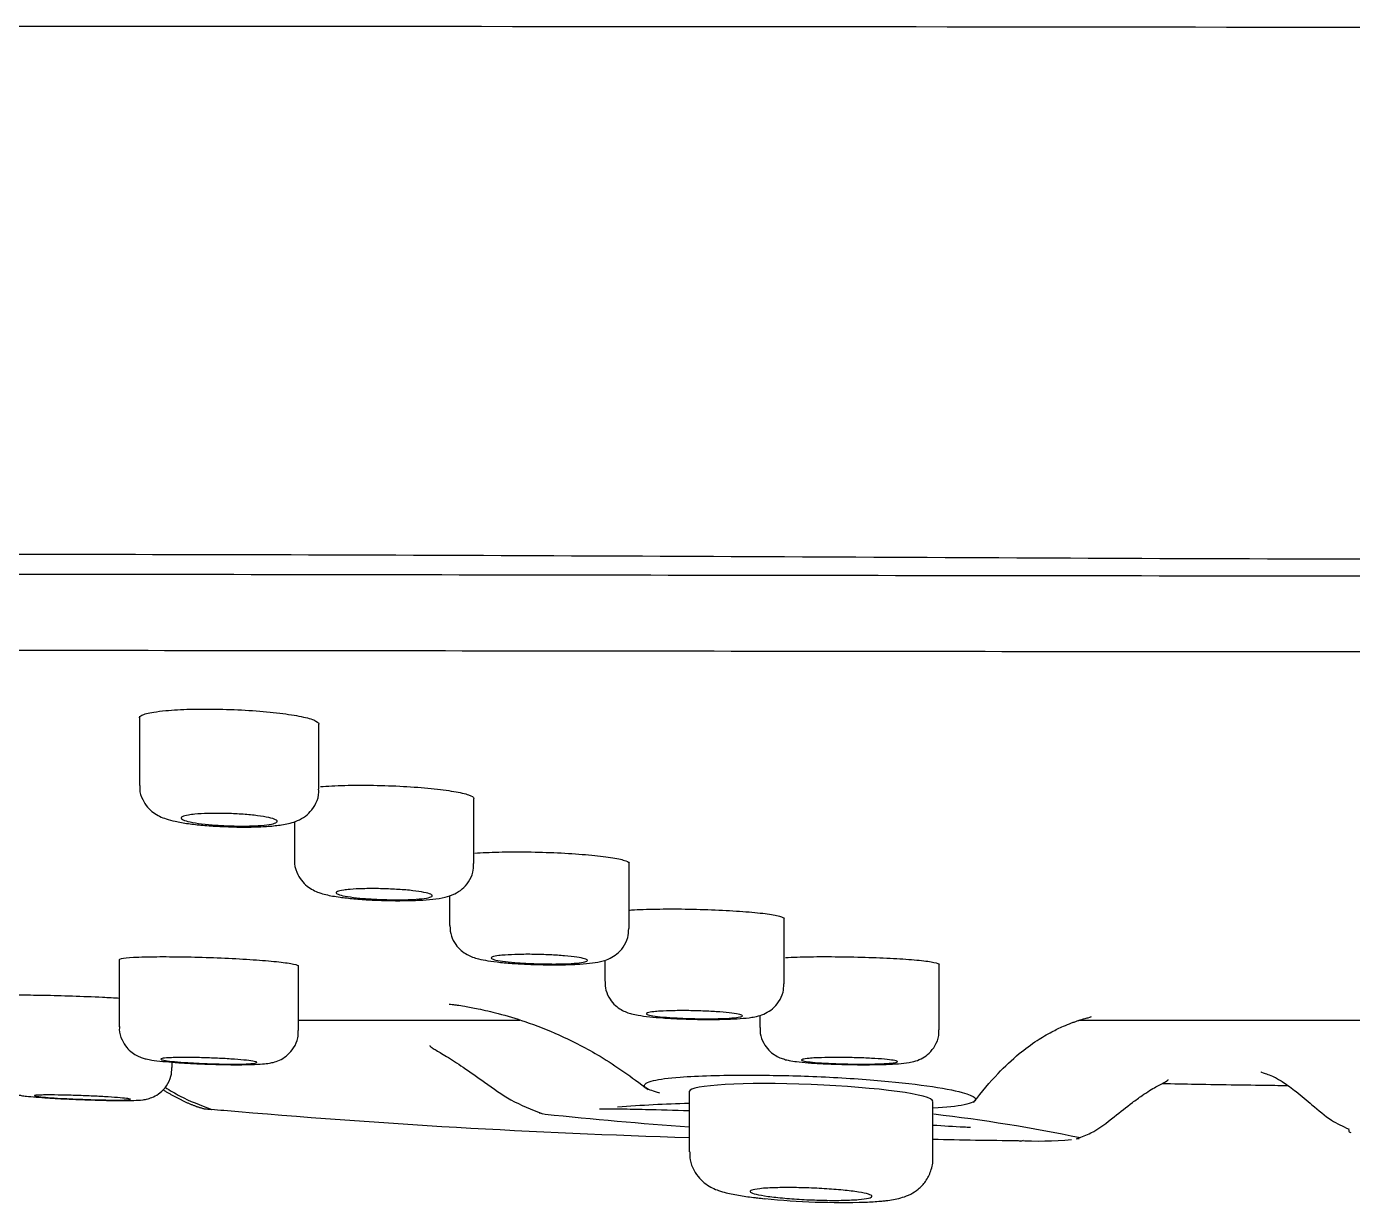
# Model space of a CAD drawing. Header units: millimetres. Extents: x -60 to 7633, y -2614 to 2146.
# Drawn here: x 7130.83 to 7151.52, y -809.8 to -791.45 of the extents above; entities that cross this region are included whole.
import ezdxf

# ---------------------------------------------------------------- set-up
doc = ezdxf.new("R2010")
doc.units = ezdxf.units.MM
doc.layers.get('0').update_dxf_attribs({"color": 250})

msp = doc.modelspace()

# ---------------------------------------------------------------- linework, layer by layer
at = {"linetype": 'Continuous'}
for p, q in [((7132.591, -802.211), (7132.591, -803.292)), ((7135.391, -803.352), (7135.391, -802.334)), ((7137.811, -804.512), (7137.811, -803.494)), ((7135.011, -803.857), (7135.011, -804.458)), ((7140.231, -805.523), (7140.231, -804.505)), ((7137.431, -805.01), (7137.431, -805.476)), ((7142.651, -806.386), (7142.651, -805.366)), ((7132.274, -806.009), (7132.274, -807.055)), ((7135.074, -807.117), (7135.074, -806.107)), ((7139.851, -806.019), (7139.851, -806.347)), ((7145.071, -807.102), (7145.071, -806.085)), ((7135.074, -806.956), (7138.525, -806.956)), ((7142.271, -806.879), (7142.271, -807.07)), ((7147.248, -806.956), (7152.969, -806.956)), ((7133.101, -807.693), (7133.101, -807.609)), ((7141.172, -808.066), (7141.172, -809.007)), ((7144.972, -809.111), (7144.972, -808.22)), ((7138.831, -808.399), (7138.92, -808.419)), ((7139.768, -808.336), (7140.116, -808.338)), ((7147.208, -808.807), (7147.257, -808.799)), ((7151.471, -808.697), (7151.493, -808.706))]:
    msp.add_line(p, q, dxfattribs=at)
for centre, radius, start, end in [((7129.093, -16768.077), 15976.624, 89.909246, 90.1316286), ((7148.847, -605.602), 203.307, 265.7017, 265.73018), ((7134.855, -794.521), 13.87, 265.2733, 266.0858), ((7144.949, -682.094), 126.746, 265.00258, 268.29284), ((7146.946, -730.966), 77.868, 264.08414, 265.7468), ((7141.927, -834.556), 26.314, 91.6583, 94.0832), ((7141.927, -834.556), 26.314, 78.2778, 83.3153), ((7146.946, -730.966), 77.868, 268.54847, 269.52643), ((7146.607, -803.223), 5.616, 266.8886, 275.3779), ((7143.546, -797.815), 11.982, 264.2783, 271.7957), ((7143.831, -806.833), 2.96, 271.7581, 276.3622)]:
    msp.add_arc(centre, radius, start, end, dxfattribs=at)
for start_param, end_param in [(3.145552, 6.283185), (0, 0.00396)]:
    msp.add_ellipse((7143.072, -808.143), major_axis=(-1.9, 0.077), ratio=0.097229, start_param=start_param, end_param=end_param, dxfattribs=at)
for points, knots in [([(7063.667, -799.741), (7063.684, -799.741), (7064.281, -799.762), (7066.572, -799.731), (7068.283, -799.708), (7071.699, -799.721), (7072.983, -799.727), (7075.782, -799.74), (7077.302, -799.747), (7080.581, -799.762), (7082.34, -799.77), (7086.099, -799.782), (7088.11, -799.786), (7094.443, -799.79), (7099.017, -799.778), (7106.388, -799.748), (7108.931, -799.736), (7114.194, -799.713), (7116.904, -799.702), (7125.121, -799.679), (7130.771, -799.677), (7139.503, -799.707), (7142.468, -799.722), (7148.419, -799.75), (7151.404, -799.762), (7154.399, -799.762)], [0.00188, 0.00188, 0.00188, 0.00188, 0.125, 0.125, 0.25, 0.25, 0.3125, 0.3125, 0.375, 0.375, 0.4375, 0.4375, 0.5, 0.5, 0.625, 0.625, 0.6875, 0.6875, 0.75, 0.75, 0.875, 0.875, 0.9375, 0.9375, 1, 1, 1, 1]), ([(7244.565, -800.028), (7244.565, -800.028), (7244.418, -800.025), (7243.832, -800.017), (7243.391, -800.012), (7241.644, -799.998), (7239.928, -799.991), (7235.417, -799.992), (7232.582, -799.999), (7226.022, -800.017), (7222.293, -800.028), (7216.02, -800.028), (7213.803, -800.025), (7209.224, -800.017), (7206.856, -800.012), (7199.525, -799.998), (7194.334, -799.991), (7183.325, -799.992), (7177.688, -799.999), (7169.045, -800.013), (7166.132, -800.017), (7160.242, -800.025), (7157.255, -800.028), (7148.391, -800.028), (7142.547, -800.017), (7130.99, -799.999), (7125.247, -799.991), (7114.384, -799.992), (7109.201, -799.999), (7101.809, -800.013), (7099.413, -800.018), (7094.854, -800.025), (7092.678, -800.028), (7088.529, -800.028), (7086.555, -800.025), (7082.814, -800.017), (7081.038, -800.012), (7076.099, -799.998), (7073.335, -799.991), (7069.962, -799.991), (7068.968, -799.993), (7067.246, -799.999), (7066.525, -800.003), (7064.807, -800.017), (7064.233, -800.028), (7064.233, -800.028)], [0, 0, 0, 0, 0.015625, 0.015625, 0.03125, 0.03125, 0.0625, 0.0625, 0.09375, 0.09375, 0.125, 0.125, 0.140625, 0.140625, 0.15625, 0.15625, 0.1875, 0.1875, 0.21875, 0.21875, 0.234375, 0.234375, 0.25, 0.25, 0.28125, 0.28125, 0.3125, 0.3125, 0.34375, 0.34375, 0.359375, 0.359375, 0.375, 0.375, 0.390625, 0.390625, 0.40625, 0.40625, 0.4375, 0.4375, 0.453125, 0.453125, 0.46875, 0.46875, 0.4999856, 0.4999856, 0.4999856, 0.4999856]), ([(7068.148, -801.205), (7068.148, -801.205), (7068.148, -801.205), (7068.15, -801.205), (7068.293, -801.203), (7068.855, -801.197), (7069.274, -801.193), (7070.929, -801.183), (7072.562, -801.178), (7076.924, -801.178), (7079.602, -801.184), (7084.291, -801.193), (7085.969, -801.197), (7089.559, -801.203), (7091.482, -801.205), (7097.495, -801.205), (7101.845, -801.197), (7111.215, -801.183), (7116.284, -801.178), (7126.696, -801.178), (7132.074, -801.183), (7140.406, -801.193), (7143.236, -801.197), (7148.864, -801.203), (7151.675, -801.205), (7160.103, -801.205), (7165.735, -801.197), (7176.889, -801.183), (7182.27, -801.178), (7190.06, -801.178), (7192.609, -801.18), (7197.609, -801.184), (7200.058, -801.187), (7207.094, -801.197), (7211.434, -801.205), (7217.416, -801.205), (7219.331, -801.203), (7222.928, -801.197), (7224.605, -801.193), (7229.285, -801.183), (7231.937, -801.178), (7235.193, -801.178), (7236.149, -801.18), (7237.778, -801.184), (7238.456, -801.187), (7240.091, -801.197), (7240.65, -801.205), (7240.65, -801.205)], [0.4998866, 0.4998866, 0.4998866, 0.4998866, 0.5, 0.5, 0.515625, 0.515625, 0.53125, 0.53125, 0.5625, 0.5625, 0.59375, 0.59375, 0.609375, 0.609375, 0.625, 0.625, 0.65625, 0.65625, 0.6875, 0.6875, 0.71875, 0.71875, 0.734375, 0.734375, 0.75, 0.75, 0.78125, 0.78125, 0.8125, 0.8125, 0.828125, 0.828125, 0.84375, 0.84375, 0.875, 0.875, 0.890625, 0.890625, 0.90625, 0.90625, 0.9375, 0.9375, 0.953125, 0.953125, 0.96875, 0.96875, 1, 1, 1, 1]), ([(7132.591, -802.238), (7132.591, -802.224), (7132.604, -802.21), (7132.629, -802.197), (7132.665, -802.179), (7132.729, -802.162), (7132.815, -802.148), (7132.869, -802.139), (7132.933, -802.131), (7133.004, -802.124)], [0.8744606, 0.8744606, 0.8744606, 0.8744606, 0.9117129, 0.9117129, 0.9117129, 0.9659948, 0.9659948, 0.9659948, 1, 1, 1, 1]), ([(7133.004, -802.124), (7133.114, -802.114), (7133.245, -802.107), (7133.385, -802.103), (7133.525, -802.099), (7133.679, -802.099), (7133.834, -802.102), (7133.988, -802.105), (7134.148, -802.112), (7134.299, -802.121), (7134.451, -802.131), (7134.598, -802.144), (7134.73, -802.159), (7134.863, -802.174), (7134.983, -802.191), (7135.08, -802.21), (7135.179, -802.229), (7135.258, -802.25), (7135.31, -802.271), (7135.363, -802.292), (7135.391, -802.313), (7135.391, -802.333), (7135.391, -802.333), (7135.391, -802.334), (7135.391, -802.334)], [0, 0, 0, 0, 0.0531194, 0.0531194, 0.0531194, 0.1062485, 0.1062485, 0.1062485, 0.1592562, 0.1592562, 0.1592562, 0.2123852, 0.2123852, 0.2123852, 0.2658846, 0.2658846, 0.2658846, 0.3198459, 0.3198459, 0.3198459, 0.3741615, 0.3741615, 0.3741615, 0.3744621, 0.3744621, 0.3744621, 0.3744621]), ([(7132.598, -803.291), (7132.596, -803.312), (7132.589, -803.384), (7132.633, -803.509), (7132.712, -803.632), (7132.809, -803.72), (7132.911, -803.779), (7133.02, -803.82), (7133.157, -803.856), (7133.344, -803.888), (7133.579, -803.914), (7133.818, -803.932), (7133.962, -803.936), (7134.031, -803.937)], [0, 0, 0, 0, 0.029334, 0.115484, 0.188847, 0.256735, 0.324934, 0.401799, 0.509215, 0.645491, 0.773341, 0.907434, 1, 1, 1, 1]), ([(7134.031, -803.937), (7134.06, -803.939), (7134.167, -803.943), (7134.372, -803.941), (7134.609, -803.931), (7134.827, -803.907), (7134.988, -803.875), (7135.147, -803.801), (7135.266, -803.702), (7135.352, -803.568), (7135.396, -803.438), (7135.387, -803.369), (7135.385, -803.352)], [0, 0, 0, 0, 0.040056, 0.176176, 0.314534, 0.459708, 0.628843, 0.720023, 0.797375, 0.883567, 0.975993, 1, 1, 1, 1]), ([(7135.415, -803.311), (7135.525, -803.301), (7135.655, -803.295), (7135.795, -803.291), (7135.935, -803.288), (7136.088, -803.287), (7136.243, -803.29), (7136.398, -803.292), (7136.558, -803.298), (7136.709, -803.306), (7136.862, -803.315), (7137.01, -803.326), (7137.142, -803.339), (7137.276, -803.352), (7137.396, -803.368), (7137.495, -803.385), (7137.594, -803.401), (7137.674, -803.419), (7137.727, -803.438), (7137.781, -803.456), (7137.81, -803.475), (7137.811, -803.493), (7137.811, -803.493), (7137.811, -803.494), (7137.811, -803.494)], [0, 0, 0, 0, 0.0532549, 0.0532549, 0.0532549, 0.1065176, 0.1065176, 0.1065176, 0.1596818, 0.1596818, 0.1596818, 0.2129349, 0.2129349, 0.2129349, 0.266473, 0.266473, 0.266473, 0.3203698, 0.3203698, 0.3203698, 0.3745441, 0.3745441, 0.3745441, 0.3758804, 0.3758804, 0.3758804, 0.3758804]), ([(7133.457, -803.741), (7133.516, -803.735), (7133.585, -803.731), (7133.66, -803.729), (7133.735, -803.727), (7133.817, -803.727), (7133.9, -803.728), (7133.983, -803.73), (7134.068, -803.733), (7134.149, -803.738), (7134.231, -803.743), (7134.31, -803.75), (7134.381, -803.758), (7134.452, -803.766), (7134.517, -803.775), (7134.57, -803.785), (7134.624, -803.796), (7134.667, -803.807), (7134.695, -803.818), (7134.725, -803.829), (7134.74, -803.84), (7134.741, -803.851), (7134.742, -803.862), (7134.728, -803.872), (7134.701, -803.882), (7134.674, -803.891), (7134.632, -803.899), (7134.579, -803.906), (7134.527, -803.913), (7134.463, -803.918), (7134.391, -803.921), (7134.321, -803.925), (7134.241, -803.926), (7134.16, -803.926), (7134.078, -803.925), (7133.993, -803.923), (7133.91, -803.919), (7133.828, -803.915), (7133.745, -803.909), (7133.67, -803.902), (7133.595, -803.895), (7133.525, -803.886), (7133.465, -803.877), (7133.405, -803.867), (7133.355, -803.857), (7133.318, -803.846), (7133.281, -803.835), (7133.256, -803.823), (7133.246, -803.812), (7133.236, -803.801), (7133.241, -803.79), (7133.26, -803.78), (7133.279, -803.77), (7133.312, -803.761), (7133.357, -803.754), (7133.386, -803.749), (7133.42, -803.745), (7133.457, -803.741)], [0, 0, 0, 0, 0.05313, 0.05313, 0.05313, 0.10627, 0.10627, 0.10627, 0.159284, 0.159284, 0.159284, 0.21241, 0.21241, 0.21241, 0.265898, 0.265898, 0.265898, 0.319845, 0.319845, 0.319845, 0.374149, 0.374149, 0.374149, 0.42855, 0.42855, 0.42855, 0.48274, 0.48274, 0.48274, 0.536503, 0.536503, 0.536503, 0.589818, 0.589818, 0.589818, 0.642859, 0.642859, 0.642859, 0.695918, 0.695918, 0.695918, 0.749274, 0.749274, 0.749274, 0.803079, 0.803079, 0.803079, 0.857294, 0.857294, 0.857294, 0.911698, 0.911698, 0.911698, 0.965983, 0.965983, 0.965983, 1, 1, 1, 1]), ([(7135.014, -804.456), (7135.013, -804.461), (7135.003, -804.522), (7135.038, -804.641), (7135.111, -804.772), (7135.204, -804.866), (7135.303, -804.928), (7135.401, -804.968), (7135.528, -805.004), (7135.699, -805.034), (7135.936, -805.06), (7136.187, -805.079), (7136.346, -805.084), (7136.433, -805.087)], [0, 0, 0, 0, 0.007552, 0.098156, 0.173095, 0.240322, 0.304788, 0.373706, 0.459483, 0.617849, 0.74699, 0.882359, 1, 1, 1, 1]), ([(7137.823, -804.348), (7137.931, -804.34), (7138.06, -804.334), (7138.2, -804.331), (7138.339, -804.327), (7138.492, -804.327), (7138.647, -804.329), (7138.802, -804.331), (7138.962, -804.336), (7139.114, -804.343), (7139.267, -804.35), (7139.416, -804.359), (7139.55, -804.371), (7139.684, -804.382), (7139.806, -804.395), (7139.906, -804.41), (7140.007, -804.424), (7140.088, -804.44), (7140.142, -804.455), (7140.198, -804.471), (7140.228, -804.487), (7140.231, -804.503), (7140.231, -804.504), (7140.231, -804.505), (7140.231, -804.505)], [0, 0, 0, 0, 0.053373, 0.053373, 0.053373, 0.1067522, 0.1067522, 0.1067522, 0.1600531, 0.1600531, 0.1600531, 0.2134147, 0.2134147, 0.2134147, 0.2669863, 0.2669863, 0.2669863, 0.3208265, 0.3208265, 0.3208265, 0.3748776, 0.3748776, 0.3748776, 0.3778635, 0.3778635, 0.3778635, 0.3778635]), ([(7136.433, -805.087), (7136.443, -805.087), (7136.533, -805.09), (7136.723, -805.09), (7136.963, -805.084), (7137.181, -805.067), (7137.343, -805.043), (7137.493, -804.997), (7137.63, -804.913), (7137.733, -804.798), (7137.802, -804.656), (7137.805, -804.561), (7137.805, -804.512)], [0, 0, 0, 0, 0.01363, 0.146954, 0.28208, 0.421123, 0.572541, 0.684338, 0.76487, 0.843096, 0.930896, 1, 1, 1, 1]), ([(7135.878, -804.913), (7135.937, -804.908), (7136.006, -804.905), (7136.081, -804.903), (7136.156, -804.901), (7136.239, -804.901), (7136.322, -804.902), (7136.405, -804.903), (7136.49, -804.907), (7136.572, -804.911), (7136.653, -804.915), (7136.732, -804.921), (7136.803, -804.928), (7136.875, -804.936), (7136.939, -804.944), (7136.992, -804.953), (7137.045, -804.962), (7137.088, -804.971), (7137.117, -804.981), (7137.145, -804.991), (7137.161, -805.001), (7137.161, -805.01), (7137.162, -805.02), (7137.148, -805.029), (7137.12, -805.037), (7137.093, -805.045), (7137.051, -805.053), (7136.998, -805.059), (7136.946, -805.064), (7136.881, -805.069), (7136.81, -805.072), (7136.739, -805.075), (7136.66, -805.076), (7136.578, -805.076), (7136.497, -805.075), (7136.411, -805.073), (7136.328, -805.07), (7136.245, -805.066), (7136.163, -805.061), (7136.088, -805.055), (7136.012, -805.048), (7135.942, -805.041), (7135.883, -805.032), (7135.823, -805.024), (7135.773, -805.015), (7135.737, -805.005), (7135.7, -804.995), (7135.676, -804.985), (7135.666, -804.976), (7135.656, -804.966), (7135.661, -804.956), (7135.68, -804.948), (7135.699, -804.939), (7135.733, -804.931), (7135.778, -804.924), (7135.807, -804.92), (7135.84, -804.916), (7135.878, -804.913)], [0, 0, 0, 0, 0.053258, 0.053258, 0.053258, 0.106523, 0.106523, 0.106523, 0.159691, 0.159691, 0.159691, 0.212948, 0.212948, 0.212948, 0.266488, 0.266488, 0.266488, 0.320384, 0.320384, 0.320384, 0.374556, 0.374556, 0.374556, 0.428799, 0.428799, 0.428799, 0.482876, 0.482876, 0.482876, 0.536623, 0.536623, 0.536623, 0.590023, 0.590023, 0.590023, 0.643212, 0.643212, 0.643212, 0.696416, 0.696416, 0.696416, 0.749853, 0.749853, 0.749853, 0.803639, 0.803639, 0.803639, 0.857742, 0.857742, 0.857742, 0.911988, 0.911988, 0.911988, 0.966141, 0.966141, 0.966141, 1, 1, 1, 1]), ([(7140.272, -805.234), (7140.384, -805.228), (7140.515, -805.223), (7140.657, -805.221), (7140.798, -805.218), (7140.953, -805.218), (7141.109, -805.22), (7141.264, -805.223), (7141.424, -805.227), (7141.576, -805.233), (7141.728, -805.24), (7141.876, -805.248), (7142.007, -805.258), (7142.139, -805.268), (7142.257, -805.279), (7142.354, -805.291), (7142.45, -805.304), (7142.527, -805.317), (7142.577, -805.33), (7142.626, -805.343), (7142.651, -805.356), (7142.651, -805.369)], [0, 0, 0, 0, 0.0534598, 0.0534598, 0.0534598, 0.1069235, 0.1069235, 0.1069235, 0.160339, 0.160339, 0.160339, 0.2138088, 0.2138088, 0.2138088, 0.2674354, 0.2674354, 0.2674354, 0.3212532, 0.3212532, 0.3212532, 0.3733316, 0.3733316, 0.3733316, 0.3733316]), ([(7137.435, -805.479), (7137.438, -805.539), (7137.447, -805.638), (7137.519, -805.773), (7137.608, -805.869), (7137.704, -805.933), (7137.798, -805.974), (7137.899, -806.003), (7138.031, -806.028), (7138.223, -806.053), (7138.461, -806.072), (7138.686, -806.084), (7138.807, -806.086), (7138.852, -806.087)], [0, 0, 0, 0, 0.082979, 0.15859, 0.224917, 0.286437, 0.348437, 0.422967, 0.537507, 0.669341, 0.807226, 0.93892, 1, 1, 1, 1]), ([(7138.852, -806.087), (7138.903, -806.088), (7139.028, -806.091), (7139.246, -806.089), (7139.473, -806.08), (7139.664, -806.063), (7139.798, -806.041), (7139.93, -805.995), (7140.047, -805.923), (7140.148, -805.815), (7140.22, -805.673), (7140.225, -805.575), (7140.226, -805.523)], [0, 0, 0, 0, 0.070214, 0.202398, 0.336915, 0.477488, 0.612603, 0.692925, 0.76389, 0.840302, 0.926266, 1, 1, 1, 1]), ([(7138.299, -805.937), (7138.358, -805.933), (7138.427, -805.93), (7138.503, -805.928), (7138.578, -805.926), (7138.66, -805.926), (7138.743, -805.927), (7138.826, -805.929), (7138.912, -805.931), (7138.994, -805.935), (7139.075, -805.939), (7139.155, -805.944), (7139.226, -805.95), (7139.297, -805.957), (7139.361, -805.964), (7139.414, -805.971), (7139.467, -805.979), (7139.509, -805.988), (7139.537, -805.996), (7139.566, -806.004), (7139.581, -806.013), (7139.581, -806.021), (7139.582, -806.029), (7139.567, -806.037), (7139.539, -806.044), (7139.512, -806.051), (7139.47, -806.058), (7139.417, -806.063), (7139.365, -806.068), (7139.3, -806.072), (7139.229, -806.074), (7139.158, -806.077), (7139.078, -806.078), (7138.996, -806.077), (7138.915, -806.077), (7138.829, -806.075), (7138.746, -806.072), (7138.663, -806.069), (7138.581, -806.065), (7138.506, -806.059), (7138.43, -806.054), (7138.36, -806.047), (7138.301, -806.04), (7138.242, -806.032), (7138.192, -806.024), (7138.155, -806.016), (7138.119, -806.008), (7138.095, -805.999), (7138.086, -805.991), (7138.076, -805.982), (7138.082, -805.974), (7138.101, -805.967), (7138.12, -805.959), (7138.154, -805.952), (7138.199, -805.946), (7138.228, -805.943), (7138.261, -805.94), (7138.299, -805.937)], [0, 0, 0, 0, 0.053369, 0.053369, 0.053369, 0.106745, 0.106745, 0.106745, 0.160047, 0.160047, 0.160047, 0.213418, 0.213418, 0.213418, 0.267001, 0.267001, 0.267001, 0.320852, 0.320852, 0.320852, 0.374906, 0.374906, 0.374906, 0.429013, 0.429013, 0.429013, 0.482994, 0.482994, 0.482994, 0.536728, 0.536728, 0.536728, 0.590203, 0.590203, 0.590203, 0.643521, 0.643521, 0.643521, 0.696852, 0.696852, 0.696852, 0.750358, 0.750358, 0.750358, 0.804126, 0.804126, 0.804126, 0.85813, 0.85813, 0.85813, 0.91224, 0.91224, 0.91224, 0.966277, 0.966277, 0.966277, 1, 1, 1, 1]), ([(7132.274, -806.011), (7132.274, -806.005), (7132.287, -805.999), (7132.312, -805.993), (7132.348, -805.985), (7132.411, -805.978), (7132.496, -805.973), (7132.549, -805.97), (7132.611, -805.968), (7132.681, -805.966)], [0.8756744, 0.8756744, 0.8756744, 0.8756744, 0.912848, 0.912848, 0.912848, 0.9666329, 0.9666329, 0.9666329, 1, 1, 1, 1]), ([(7132.681, -805.966), (7132.791, -805.963), (7132.921, -805.962), (7133.062, -805.963), (7133.203, -805.964), (7133.357, -805.966), (7133.512, -805.971), (7133.668, -805.975), (7133.828, -805.981), (7133.98, -805.988), (7134.133, -805.996), (7134.282, -806.004), (7134.415, -806.014), (7134.548, -806.024), (7134.668, -806.034), (7134.766, -806.045), (7134.864, -806.056), (7134.943, -806.067), (7134.995, -806.078), (7135.047, -806.088), (7135.074, -806.099), (7135.074, -806.108)], [0, 0, 0, 0, 0.0535186, 0.0535186, 0.0535186, 0.1070367, 0.1070367, 0.1070367, 0.1605675, 0.1605675, 0.1605675, 0.2141882, 0.2141882, 0.2141882, 0.2679356, 0.2679356, 0.2679356, 0.3217912, 0.3217912, 0.3217912, 0.375683, 0.375683, 0.375683, 0.375683]), ([(7142.674, -805.976), (7142.784, -805.97), (7142.915, -805.967), (7143.055, -805.964), (7143.196, -805.962), (7143.35, -805.962), (7143.505, -805.964), (7143.66, -805.965), (7143.821, -805.969), (7143.974, -805.974), (7144.126, -805.979), (7144.275, -805.985), (7144.408, -805.993), (7144.541, -806.001), (7144.662, -806.01), (7144.76, -806.02), (7144.858, -806.03), (7144.937, -806.041), (7144.99, -806.052), (7145.043, -806.063), (7145.07, -806.074), (7145.071, -806.084), (7145.071, -806.085), (7145.071, -806.085), (7145.071, -806.085)], [0, 0, 0, 0, 0.0535449, 0.0535449, 0.0535449, 0.1070926, 0.1070926, 0.1070926, 0.1606052, 0.1606052, 0.1606052, 0.2141498, 0.2141498, 0.2141498, 0.2677963, 0.2677963, 0.2677963, 0.3215704, 0.3215704, 0.3215704, 0.3754418, 0.3754418, 0.3754418, 0.3760971, 0.3760971, 0.3760971, 0.3760971]), ([(7139.859, -806.348), (7139.859, -806.399), (7139.862, -806.492), (7139.927, -806.624), (7140.013, -806.725), (7140.106, -806.792), (7140.196, -806.833), (7140.282, -806.859), (7140.388, -806.881), (7140.543, -806.901), (7140.758, -806.919), (7141.001, -806.933), (7141.158, -806.937), (7141.245, -806.94)], [0, 0, 0, 0, 0.071208, 0.148998, 0.215744, 0.275942, 0.332569, 0.394841, 0.481264, 0.619208, 0.747058, 0.880993, 1, 1, 1, 1]), ([(7130.711, -806.559), (7130.822, -806.559), (7130.953, -806.561), (7131.094, -806.564), (7131.235, -806.566), (7131.39, -806.571), (7131.545, -806.576), (7131.701, -806.581), (7131.861, -806.587), (7132.014, -806.595), (7132.106, -806.599), (7132.196, -806.603), (7132.282, -806.608)], [0, 0, 0, 0, 0.0536079, 0.0536079, 0.0536079, 0.1072136, 0.1072136, 0.1072136, 0.1608536, 0.1608536, 0.1608536, 0.1930993, 0.1930993, 0.1930993, 0.1930993]), ([(7141.245, -806.94), (7141.253, -806.94), (7141.341, -806.943), (7141.528, -806.943), (7141.765, -806.939), (7141.978, -806.929), (7142.126, -806.914), (7142.242, -806.892), (7142.356, -806.854), (7142.474, -806.779), (7142.574, -806.668), (7142.642, -806.528), (7142.645, -806.434), (7142.645, -806.386)], [0, 0, 0, 0, 0.011053, 0.139848, 0.269681, 0.401627, 0.540935, 0.627054, 0.70525, 0.77512, 0.849139, 0.933201, 1, 1, 1, 1]), ([(7137.423, -806.702), (7137.423, -806.702), (7137.423, -806.702), (7137.439, -806.703), (7137.495, -806.71), (7137.551, -806.718), (7137.683, -806.738), (7137.9, -806.779), (7138.219, -806.853), (7138.649, -806.982), (7139.187, -807.194), (7139.855, -807.54), (7140.261, -807.836), (7140.529, -808.034)], [0.810433, 0.810433, 0.810433, 0.810433, 0.8107926, 0.8180599, 0.8241309, 0.8302623, 0.8386022, 0.8507852, 0.8674851, 0.8895541, 0.9179787, 0.9540732, 1, 1, 1, 1]), ([(7140.719, -806.813), (7140.778, -806.81), (7140.848, -806.807), (7140.924, -806.806), (7140.999, -806.804), (7141.082, -806.804), (7141.165, -806.805), (7141.248, -806.806), (7141.334, -806.809), (7141.415, -806.812), (7141.497, -806.815), (7141.576, -806.82), (7141.647, -806.825), (7141.719, -806.83), (7141.783, -806.836), (7141.835, -806.842), (7141.888, -806.849), (7141.93, -806.856), (7141.958, -806.863), (7141.986, -806.87), (7142.001, -806.878), (7142.001, -806.884), (7142.001, -806.891), (7141.987, -806.898), (7141.959, -806.904), (7141.931, -806.91), (7141.889, -806.915), (7141.836, -806.919), (7141.784, -806.924), (7141.719, -806.927), (7141.648, -806.929), (7141.577, -806.931), (7141.497, -806.932), (7141.415, -806.932), (7141.333, -806.931), (7141.248, -806.93), (7141.164, -806.927), (7141.081, -806.925), (7140.999, -806.921), (7140.924, -806.916), (7140.848, -806.912), (7140.778, -806.906), (7140.719, -806.9), (7140.66, -806.894), (7140.61, -806.887), (7140.574, -806.88), (7140.538, -806.873), (7140.514, -806.865), (7140.505, -806.858), (7140.496, -806.851), (7140.502, -806.844), (7140.521, -806.838), (7140.54, -806.832), (7140.574, -806.826), (7140.62, -806.821), (7140.648, -806.818), (7140.682, -806.815), (7140.719, -806.813)], [0, 0, 0, 0, 0.053465, 0.053465, 0.053465, 0.106935, 0.106935, 0.106935, 0.160353, 0.160353, 0.160353, 0.21382, 0.21382, 0.21382, 0.267439, 0.267439, 0.267439, 0.321249, 0.321249, 0.321249, 0.375204, 0.375204, 0.375204, 0.429194, 0.429194, 0.429194, 0.483094, 0.483094, 0.483094, 0.536818, 0.536818, 0.536818, 0.590359, 0.590359, 0.590359, 0.643787, 0.643787, 0.643787, 0.697226, 0.697226, 0.697226, 0.75079, 0.75079, 0.75079, 0.804541, 0.804541, 0.804541, 0.85846, 0.85846, 0.85846, 0.912453, 0.912453, 0.912453, 0.966394, 0.966394, 0.966394, 1, 1, 1, 1]), ([(7145.609, -808.238), (7145.744, -808.066), (7145.948, -807.812), (7146.292, -807.49), (7146.575, -807.281), (7146.807, -807.143), (7146.988, -807.056), (7147.11, -807.007), (7147.189, -806.978), (7147.239, -806.96), (7147.286, -806.945), (7147.347, -806.927), (7147.407, -806.911), (7147.438, -806.902), (7147.443, -806.899), (7147.442, -806.898)], [0, 0, 0, 0, 0.0315825, 0.0559671, 0.0748257, 0.0892167, 0.0997921, 0.1069801, 0.1097452, 0.1123626, 0.1149835, 0.1177778, 0.1245603, 0.1339538, 0.1418398, 0.1418398, 0.1418398, 0.1418398]), ([(7132.28, -807.054), (7132.278, -807.07), (7132.27, -807.137), (7132.31, -807.257), (7132.384, -807.378), (7132.473, -807.461), (7132.56, -807.513), (7132.637, -807.543), (7132.709, -807.562), (7132.801, -807.579), (7132.941, -807.596), (7133.148, -807.614), (7133.382, -807.628), (7133.569, -807.637), (7133.656, -807.639), (7133.663, -807.639)], [0, 0, 0, 0, 0.021999, 0.107278, 0.177033, 0.23758, 0.291397, 0.338573, 0.389844, 0.470789, 0.606239, 0.73107, 0.861896, 0.989752, 1, 1, 1, 1]), ([(7133.663, -807.639), (7133.749, -807.642), (7133.902, -807.647), (7134.141, -807.649), (7134.351, -807.646), (7134.504, -807.639), (7134.605, -807.628), (7134.698, -807.609), (7134.803, -807.57), (7134.912, -807.495), (7135.007, -807.383), (7135.068, -807.247), (7135.068, -807.158), (7135.067, -807.117)], [0, 0, 0, 0, 0.116474, 0.242865, 0.370895, 0.503482, 0.600177, 0.661207, 0.724333, 0.787335, 0.860332, 0.943887, 1, 1, 1, 1]), ([(7142.279, -807.07), (7142.277, -807.104), (7142.274, -807.183), (7142.325, -807.31), (7142.406, -807.421), (7142.498, -807.496), (7142.585, -807.541), (7142.664, -807.568), (7142.744, -807.586), (7142.853, -807.602), (7143.023, -807.619), (7143.248, -807.633), (7143.483, -807.642), (7143.619, -807.645), (7143.682, -807.646)], [0, 0, 0, 0, 0.045556, 0.126465, 0.193868, 0.253096, 0.306359, 0.35575, 0.41861, 0.518752, 0.647935, 0.78506, 0.914686, 1, 1, 1, 1]), ([(7143.682, -807.646), (7143.713, -807.646), (7143.82, -807.649), (7144.022, -807.648), (7144.25, -807.644), (7144.448, -807.633), (7144.578, -807.62), (7144.694, -807.597), (7144.813, -807.549), (7144.924, -807.467), (7145.014, -807.351), (7145.069, -807.217), (7145.065, -807.135), (7145.063, -807.102)], [0, 0, 0, 0, 0.04252, 0.170835, 0.300244, 0.433157, 0.574188, 0.656619, 0.729519, 0.79322, 0.868844, 0.954397, 1, 1, 1, 1]), ([(7137.125, -807.35), (7137.124, -807.353), (7137.126, -807.36), (7137.148, -807.378), (7137.202, -807.411), (7137.281, -807.458), (7137.422, -807.542), (7137.662, -807.698), (7137.998, -807.936), (7138.402, -808.227), (7138.699, -808.343), (7138.884, -808.414)], [0.8479535, 0.8479535, 0.8479535, 0.8479535, 0.8542129, 0.8636131, 0.8725069, 0.8812779, 0.8903404, 0.9107477, 0.9359314, 0.9661682, 1, 1, 1, 1]), ([(7133.143, -807.537), (7133.202, -807.536), (7133.273, -807.535), (7133.348, -807.536), (7133.423, -807.536), (7133.506, -807.537), (7133.589, -807.54), (7133.672, -807.542), (7133.758, -807.545), (7133.84, -807.549), (7133.922, -807.553), (7134.001, -807.558), (7134.072, -807.563), (7134.144, -807.568), (7134.208, -807.574), (7134.26, -807.58), (7134.313, -807.585), (7134.355, -807.591), (7134.382, -807.597), (7134.41, -807.603), (7134.424, -807.608), (7134.424, -807.613), (7134.424, -807.618), (7134.409, -807.623), (7134.381, -807.627), (7134.353, -807.63), (7134.311, -807.633), (7134.258, -807.636), (7134.205, -807.638), (7134.141, -807.639), (7134.069, -807.639), (7133.998, -807.639), (7133.918, -807.638), (7133.837, -807.637), (7133.755, -807.635), (7133.669, -807.632), (7133.586, -807.629), (7133.503, -807.625), (7133.42, -807.621), (7133.345, -807.616), (7133.269, -807.611), (7133.199, -807.606), (7133.14, -807.6), (7133.081, -807.595), (7133.032, -807.589), (7132.996, -807.583), (7132.96, -807.577), (7132.937, -807.571), (7132.928, -807.566), (7132.919, -807.561), (7132.925, -807.556), (7132.945, -807.552), (7132.964, -807.547), (7132.998, -807.544), (7133.044, -807.541), (7133.073, -807.539), (7133.106, -807.538), (7133.143, -807.537)], [0, 0, 0, 0, 0.05352, 0.05352, 0.05352, 0.107039, 0.107039, 0.107039, 0.160572, 0.160572, 0.160572, 0.214194, 0.214194, 0.214194, 0.267942, 0.267942, 0.267942, 0.321797, 0.321797, 0.321797, 0.375694, 0.375694, 0.375694, 0.429547, 0.429547, 0.429547, 0.483292, 0.483292, 0.483292, 0.536911, 0.536911, 0.536911, 0.590442, 0.590442, 0.590442, 0.64396, 0.64396, 0.64396, 0.697548, 0.697548, 0.697548, 0.751256, 0.751256, 0.751256, 0.805083, 0.805083, 0.805083, 0.858976, 0.858976, 0.858976, 0.912851, 0.912851, 0.912851, 0.966635, 0.966635, 0.966635, 1, 1, 1, 1]), ([(7143.14, -807.542), (7143.199, -807.54), (7143.269, -807.537), (7143.344, -807.536), (7143.42, -807.535), (7143.503, -807.535), (7143.586, -807.536), (7143.669, -807.537), (7143.755, -807.539), (7143.837, -807.541), (7143.918, -807.544), (7143.998, -807.548), (7144.069, -807.552), (7144.14, -807.556), (7144.204, -807.561), (7144.257, -807.566), (7144.309, -807.572), (7144.351, -807.578), (7144.379, -807.583), (7144.407, -807.589), (7144.421, -807.595), (7144.421, -807.601), (7144.421, -807.606), (7144.406, -807.612), (7144.378, -807.617), (7144.35, -807.621), (7144.308, -807.626), (7144.256, -807.629), (7144.203, -807.632), (7144.138, -807.635), (7144.067, -807.637), (7143.996, -807.639), (7143.916, -807.639), (7143.834, -807.639), (7143.752, -807.639), (7143.666, -807.638), (7143.583, -807.635), (7143.5, -807.633), (7143.417, -807.63), (7143.342, -807.626), (7143.267, -807.623), (7143.197, -807.618), (7143.138, -807.613), (7143.079, -807.608), (7143.029, -807.602), (7142.993, -807.597), (7142.957, -807.591), (7142.934, -807.585), (7142.925, -807.579), (7142.916, -807.573), (7142.922, -807.568), (7142.941, -807.563), (7142.961, -807.558), (7142.995, -807.553), (7143.04, -807.549), (7143.069, -807.546), (7143.102, -807.544), (7143.14, -807.542)], [0, 0, 0, 0, 0.053545, 0.053545, 0.053545, 0.107093, 0.107093, 0.107093, 0.160607, 0.160607, 0.160607, 0.214154, 0.214154, 0.214154, 0.267802, 0.267802, 0.267802, 0.321578, 0.321578, 0.321578, 0.375449, 0.375449, 0.375449, 0.429343, 0.429343, 0.429343, 0.483177, 0.483177, 0.483177, 0.536894, 0.536894, 0.536894, 0.590488, 0.590488, 0.590488, 0.644009, 0.644009, 0.644009, 0.697537, 0.697537, 0.697537, 0.751149, 0.751149, 0.751149, 0.804885, 0.804885, 0.804885, 0.858733, 0.858733, 0.858733, 0.912629, 0.912629, 0.912629, 0.96649, 0.96649, 0.96649, 1, 1, 1, 1]), ([(7130.305, -807.624), (7130.304, -807.635), (7130.295, -807.698), (7130.332, -807.815), (7130.403, -807.938), (7130.49, -808.023), (7130.576, -808.076), (7130.648, -808.104), (7130.704, -808.12), (7130.761, -808.131), (7130.838, -808.141), (7130.969, -808.154), (7131.161, -808.167), (7131.38, -808.18), (7131.523, -808.186), (7131.597, -808.189)], [0, 0, 0, 0, 0.015011, 0.104377, 0.176598, 0.238368, 0.29163, 0.335396, 0.371909, 0.417292, 0.503845, 0.635453, 0.761882, 0.894642, 1, 1, 1, 1]), ([(7131.597, -808.189), (7131.615, -808.19), (7131.708, -808.194), (7131.902, -808.2), (7132.138, -808.206), (7132.347, -808.208), (7132.519, -808.205), (7132.608, -808.202), (7132.716, -808.184), (7132.816, -808.15), (7132.922, -808.085), (7133.022, -807.978), (7133.091, -807.836), (7133.095, -807.742), (7133.095, -807.693)], [0, 0, 0, 0, 0.023135, 0.141506, 0.259284, 0.378224, 0.499702, 0.631175, 0.685121, 0.731316, 0.788666, 0.859796, 0.937126, 1, 1, 1, 1]), ([(7150.09, -807.76), (7150.09, -807.76), (7150.09, -807.762), (7150.112, -807.77), (7150.192, -807.796), (7150.268, -807.824), (7150.363, -807.874), (7150.445, -807.924), (7150.54, -807.991), (7150.692, -808.107), (7150.911, -808.29), (7151.171, -808.519), (7151.365, -808.607), (7151.467, -808.653)], [0.7013638, 0.7013638, 0.7013638, 0.7013638, 0.7082936, 0.7576617, 0.7989845, 0.8323301, 0.8460483, 0.8587331, 0.8715764, 0.885707, 0.9204064, 0.9642705, 1, 1, 1, 1]), ([(7132.99, -808), (7133.068, -808.049), (7133.298, -808.188), (7133.535, -808.276), (7133.72, -808.345)], [0.7729083, 0.7729083, 0.7729083, 0.7729083, 0.8495707, 1, 1, 1, 1]), ([(7140.484, -807.999), (7140.477, -807.992), (7140.453, -807.954), (7140.554, -807.894), (7140.846, -807.855), (7141.03, -807.841)], [0.8778688, 0.8778688, 0.8778688, 0.8778688, 0.8917624, 0.9476374, 1, 1, 1, 1]), ([(7140.711, -808.09), (7140.699, -808.087), (7140.592, -808.059), (7140.521, -808.03), (7140.491, -808.005)], [0.82404797, 0.82404797, 0.82404797, 0.82404797, 0.82927559, 0.87437178, 0.87437178, 0.87437178, 0.87437178]), ([(7141.03, -807.841), (7141.306, -807.82), (7141.678, -807.811), (7142.376, -807.811), (7143.047, -807.822), (7144.075, -807.882), (7144.927, -807.975), (7145.376, -808.061), (7145.54, -808.115), (7145.591, -808.14), (7145.61, -808.15), (7145.62, -808.158), (7145.625, -808.163), (7145.633, -808.173), (7145.651, -808.216), (7145.535, -808.276), (7145.183, -808.316), (7144.979, -808.328)], [0, 0, 0, 0, 0.0789989, 0.0790011, 0.1398854, 0.2038695, 0.2663289, 0.3288474, 0.3539422, 0.3634163, 0.3728606, 0.37522, 0.3775762, 0.3822903, 0.3917191, 0.4541398, 0.5088938, 0.5088938, 0.5088938, 0.5088938]), ([(7147.222, -808.8), (7147.302, -808.771), (7147.502, -808.7), (7147.782, -808.475), (7148.04, -808.272), (7148.226, -808.136), (7148.355, -808.051), (7148.461, -807.989), (7148.584, -807.924), (7148.639, -807.895), (7148.645, -807.882), (7148.644, -807.879)], [0, 0, 0, 0, 0.0488846, 0.1420257, 0.2173704, 0.2562022, 0.2872716, 0.316421, 0.3509205, 0.4451682, 0.4953769, 0.4953769, 0.4953769, 0.4953769]), ([(7148.552, -807.941), (7148.726, -807.944), (7149.114, -807.952), (7149.696, -807.961), (7150.176, -807.968), (7150.444, -807.972), (7150.513, -807.973)], [0.3566123, 0.3566123, 0.3566123, 0.3566123, 0.4137279, 0.4836528, 0.5494083, 0.5721139, 0.5721139, 0.5721139, 0.5721139]), ([(7131.171, -808.12), (7131.23, -808.12), (7131.3, -808.121), (7131.376, -808.122), (7131.451, -808.124), (7131.534, -808.126), (7131.618, -808.129), (7131.701, -808.131), (7131.787, -808.135), (7131.869, -808.139), (7131.95, -808.142), (7132.03, -808.147), (7132.101, -808.151), (7132.172, -808.156), (7132.236, -808.16), (7132.289, -808.165), (7132.341, -808.169), (7132.382, -808.173), (7132.41, -808.178), (7132.437, -808.182), (7132.451, -808.185), (7132.451, -808.188), (7132.451, -808.192), (7132.436, -808.194), (7132.407, -808.196), (7132.379, -808.198), (7132.337, -808.199), (7132.284, -808.2), (7132.231, -808.2), (7132.167, -808.2), (7132.095, -808.199), (7132.024, -808.198), (7131.944, -808.196), (7131.862, -808.194), (7131.78, -808.191), (7131.694, -808.188), (7131.611, -808.185), (7131.528, -808.181), (7131.445, -808.177), (7131.37, -808.173), (7131.294, -808.169), (7131.224, -808.164), (7131.166, -808.16), (7131.107, -808.155), (7131.057, -808.151), (7131.022, -808.146), (7130.986, -808.142), (7130.963, -808.138), (7130.955, -808.135), (7130.946, -808.131), (7130.952, -808.128), (7130.972, -808.126), (7130.992, -808.123), (7131.026, -808.122), (7131.072, -808.121), (7131.1, -808.12), (7131.134, -808.12), (7131.171, -808.12)], [0, 0, 0, 0, 0.053609, 0.053609, 0.053609, 0.107215, 0.107215, 0.107215, 0.160855, 0.160855, 0.160855, 0.214569, 0.214569, 0.214569, 0.268353, 0.268353, 0.268353, 0.322171, 0.322171, 0.322171, 0.375974, 0.375974, 0.375974, 0.429719, 0.429719, 0.429719, 0.483388, 0.483388, 0.483388, 0.536996, 0.536996, 0.536996, 0.590586, 0.590586, 0.590586, 0.644208, 0.644208, 0.644208, 0.697898, 0.697898, 0.697898, 0.751662, 0.751662, 0.751662, 0.805475, 0.805475, 0.805475, 0.859288, 0.859288, 0.859288, 0.913054, 0.913054, 0.913054, 0.966747, 0.966747, 0.966747, 1, 1, 1, 1]), ([(7140.116, -808.338), (7140.118, -808.338), (7140.223, -808.339), (7140.576, -808.346), (7140.935, -808.356), (7141.171, -808.363)], [0, 0, 0, 0, 0.0006577, 0.0454927, 0.1212614, 0.1212614, 0.1212614, 0.1212614]), ([(7144.975, -808.589), (7145.138, -808.6), (7145.332, -808.612), (7145.524, -808.622), (7145.558, -808.624)], [0.59628547, 0.59628547, 0.59628547, 0.59628547, 0.66989106, 0.68532328, 0.68532328, 0.68532328, 0.68532328]), ([(7146.302, -808.831), (7146.312, -808.835), (7146.341, -808.842), (7146.371, -808.836), (7146.388, -808.827)], [0.6662847, 0.6662847, 0.6662847, 0.6662847, 0.7857143, 1, 1, 1, 1]), ([(7151.46, -808.668), (7151.461, -808.67), (7151.462, -808.676), (7151.461, -808.687), (7151.467, -808.696), (7151.48, -808.703)], [0.61509995, 0.61509995, 0.61509995, 0.61509995, 0.625, 0.64285714, 0.67336714, 0.67336714, 0.67336714, 0.67336714]), ([(7141.181, -809.008), (7141.179, -809.054), (7141.178, -809.148), (7141.237, -809.296), (7141.326, -809.422), (7141.43, -809.513), (7141.535, -809.575), (7141.64, -809.617), (7141.774, -809.655), (7141.952, -809.689), (7142.164, -809.719), (7142.297, -809.732), (7142.352, -809.738)], [0, 0, 0, 0, 0.065042, 0.157108, 0.237995, 0.312721, 0.38604, 0.466862, 0.57124, 0.755424, 0.913647, 1, 1, 1, 1]), ([(7144.159, -809.775), (7144.201, -809.771), (7144.32, -809.761), (7144.452, -809.737), (7144.62, -809.675), (7144.751, -809.592), (7144.867, -809.469), (7144.946, -809.307), (7144.981, -809.173), (7144.971, -809.112), (7144.971, -809.11)], [0, 0, 0, 0, 0.112988, 0.376168, 0.503203, 0.613216, 0.732867, 0.862438, 0.997511, 1, 1, 1, 1]), ([(7142.397, -809.572), (7142.472, -809.568), (7142.56, -809.566), (7142.655, -809.565), (7142.751, -809.564), (7142.855, -809.566), (7142.96, -809.569), (7143.065, -809.571), (7143.174, -809.576), (7143.277, -809.582), (7143.38, -809.589), (7143.481, -809.596), (7143.571, -809.605), (7143.661, -809.614), (7143.743, -809.624), (7143.81, -809.635), (7143.877, -809.646), (7143.931, -809.657), (7143.966, -809.668), (7144.002, -809.679), (7144.021, -809.691), (7144.022, -809.701), (7144.022, -809.712), (7144.004, -809.722), (7143.969, -809.73), (7143.933, -809.739), (7143.88, -809.746), (7143.814, -809.752), (7143.747, -809.757), (7143.665, -809.761), (7143.575, -809.763), (7143.485, -809.765), (7143.385, -809.765), (7143.281, -809.763), (7143.178, -809.761), (7143.07, -809.757), (7142.965, -809.752), (7142.86, -809.746), (7142.755, -809.739), (7142.66, -809.73), (7142.564, -809.722), (7142.476, -809.712), (7142.401, -809.702), (7142.325, -809.691), (7142.262, -809.68), (7142.216, -809.669), (7142.169, -809.658), (7142.139, -809.646), (7142.127, -809.635), (7142.116, -809.625), (7142.122, -809.614), (7142.147, -809.606), (7142.171, -809.597), (7142.214, -809.589), (7142.271, -809.582), (7142.308, -809.578), (7142.35, -809.575), (7142.397, -809.572)], [0, 0, 0, 0, 0.05331, 0.05331, 0.05331, 0.106622, 0.106622, 0.106622, 0.159911, 0.159911, 0.159911, 0.213331, 0.213331, 0.213331, 0.267005, 0.267005, 0.267005, 0.320952, 0.320952, 0.320952, 0.375076, 0.375076, 0.375076, 0.429199, 0.429199, 0.429199, 0.48313, 0.48313, 0.48313, 0.53676, 0.53676, 0.53676, 0.590118, 0.590118, 0.590118, 0.643363, 0.643363, 0.643363, 0.696705, 0.696705, 0.696705, 0.750307, 0.750307, 0.750307, 0.80421, 0.80421, 0.80421, 0.85832, 0.85832, 0.85832, 0.912453, 0.912453, 0.912453, 0.966425, 0.966425, 0.966425, 1, 1, 1, 1]), ([(7142.217, -809.724), (7142.221, -809.725), (7142.265, -809.73), (7142.311, -809.735), (7142.353, -809.739)], [0.65718353, 0.65718353, 0.65718353, 0.65718353, 0.66275037, 0.71578044, 0.71578044, 0.71578044, 0.71578044]), ([(7144.13, -809.779), (7144.16, -809.776), (7144.196, -809.773), (7144.231, -809.769), (7144.238, -809.768)], [0.43397888, 0.43397888, 0.43397888, 0.43397888, 0.48283292, 0.49528965, 0.49528965, 0.49528965, 0.49528965])]:
    msp.add_open_spline(points, degree=3, knots=knots, dxfattribs=at)
for points, degree in [([(7140.227, -805.237), (7140.242, -805.236), (7140.257, -805.235), (7140.272, -805.234)], 3), ([(7132.959, -808.039), (7133.117, -808.135), (7133.277, -808.223), (7133.441, -808.295), (7133.609, -808.337)], 4)]:
    msp.add_open_spline(points, degree=degree, dxfattribs=at)

doc.saveas('drawing.dxf')
